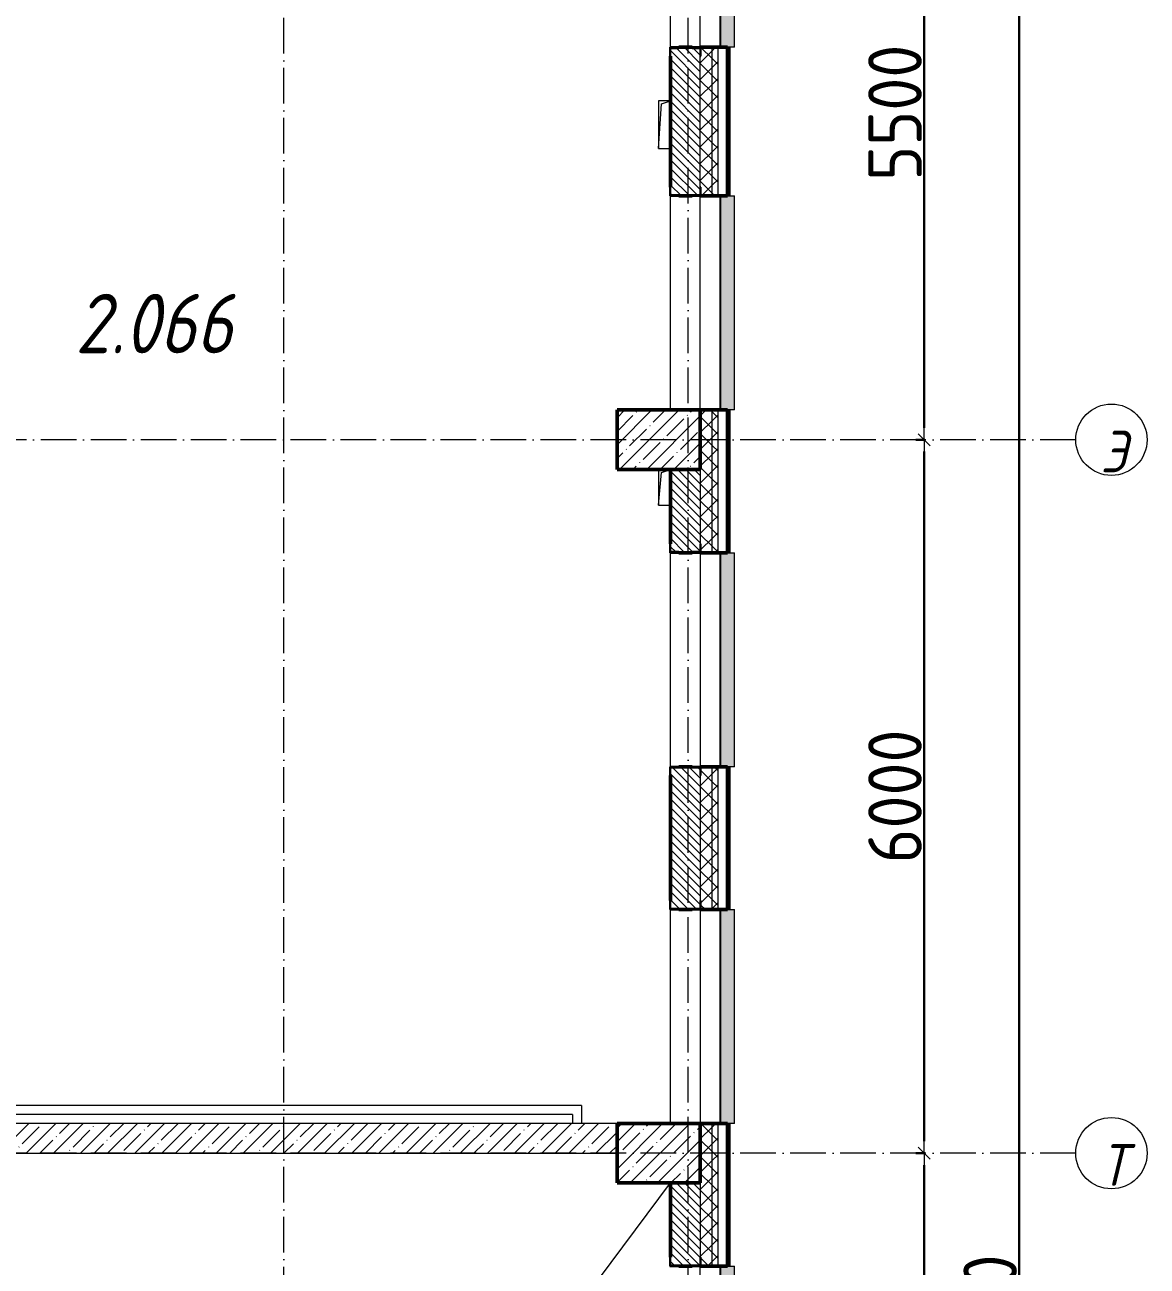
# Model space of a CAD drawing. Header units: millimetres. Extents: x -17017 to 628417, y -109036 to 199237.
# Drawn here: x 61131 to 70567, y 95245 to 105684 of the extents above; entities that cross this region are included whole.
import ezdxf

# ---------------------------------------------------------------- set-up
doc = ezdxf.new("R2010")
doc.units = ezdxf.units.MM
doc.linetypes.add('50_200_ШТРИХ_1Т_ш5_п1_п1_', pattern=[700, 500, -100, 0, -100])
for name, color, linetype, lineweight in [('3.1) ЖБ окна 1.2 м', 102, 'Continuous', 30), ('A-____-____-DIMS', 7, 'Continuous', 9), ('A-DETL-____-OTLN-4', 7, 'Continuous', 18), ('A-GENM-____-MCUT', 7, 'Continuous', 25), ('A-GENM-____-OTLN', 7, 'Continuous', 9), ('A-GENM-____-OTLN-1', 7, 'Continuous', 25), ('A-GLAZ-____-OTLN', 7, 'Continuous', 9), ('A-WALL-____-MCUT-1', 7, 'Continuous', 9), ('A-WALL-____-MCUT-2', 7, 'Continuous', 50), ('A-WALL-____-MCUT-3', 7, 'Continuous', 9), ('A-WALL-____-OTLN', 7, 'Continuous', 9), ('A-WALL-____-PATT-1', 7, 'Continuous', 9), ('A-WALL-FNSH-MCUT-1', 7, 'Continuous', 9), ('S-COLS-____-MCUT', 7, 'Continuous', 50), ('S-COLS-____-OTLN', 7, 'Continuous', 9), ('S-GRID-____-IDEN', 7, 'Continuous', 9), ('S-GRID-____-OTLN-1', 7, '50_200_ШТРИХ_1Т_ш5_п1_п1_', 9), ('Марки помещений', 7, 'Continuous', 9)]:
    doc.layers.add(name, color=color, linetype=linetype, lineweight=lineweight)
doc.layers.add('A-GLAZ-____-OTLN-1', color=7, linetype='Continuous', lineweight=9, true_color=0xc0c0c0)
doc.styles.add('ISOCPEUR_I', font='isocpeui.ttf', dxfattribs={"width": 0.9, "height": 2.5})
doc.styles.add('ISOCPEUR_I_3', font='isocpeui.ttf', dxfattribs={"width": 0.85, "height": 2.2})
doc.styles.add('СПДС', font='isocpeur.ttf', dxfattribs={"width": 0.9})
doc.dimstyles.new('Размера А3', dxfattribs={"dimtxt": 200, "dimasz": 100, "dimexe": 70, "dimexo": 100, "dimgap": 20, "dimtad": 1, "dimdec": 0, "dimrnd": 10, "dimzin": 0, "dimdsep": 46, "dimtxsty": 'СПДС', "dimblk": 'ARROWHEAD_6', "dimcen": 1, "dimclrd": 256, "dimclre": 256, "dimclrt": 256, "dimazin": 0, "dimtfac": 1, "dimtdec": 0, "dimtmove": 2, "dimatfit": 3, "dimfxl": 1, "dimtolj": 1, "dimtzin": 0, "dimarcsym": 0})
pattern_1 = [(135, (43259.71, 63713.66), (-35.35534, -35.35534), [])]
pattern_2 = [(45, (43259.71, 63713.66), (-85.53659, 85.53659), []), (45, (43316.74, 63713.66), (-85.53659, 85.53659), [])]
pattern_3 = [(45, (43259.71, 63713.66), (-70.71068, 70.71068), []), (135, (43259.71, 63713.66), (-70.71068, -70.71068), [])]

# ---------------------------------------------------------------- blocks, each defined once
blk = doc.blocks.new('BSC_Колонна _Прямоугольная - 500х700-25976089-АР1_План отверстий 2 этажа в осях 1-64_А-ГГ')
at = {"layer": 'S-COLS-____-OTLN'}
h = blk.add_hatch(dxfattribs=at)
h.set_pattern_fill('FP_27', color=256, style=0, pattern_type=2)
h.set_pattern_definition([(315, (-32481.04, 23200), (114.04925, 114.04925), []), (315, (-32481.04, 23085.95), (114.04925, 114.04925), [201.613, -40.323, 3.353, -36.97])])
h.paths.add_polyline_path([(-250, 350), (-250, -350), (250, -350), (250, 350)], flags=0)
at = {"layer": 'S-COLS-____-MCUT'}
for p, q in [((250, 350), (-250, 350)), ((-250, 350), (-250, -350)), ((250, -350), (250, 350)), ((-250, -350), (250, -350))]:
    blk.add_line(p, q, dxfattribs=at)
blk = doc.blocks.new('BSC_Колонна _Прямоугольная - 500х700-V3-АР1_План отверстий 2 этажа в осях 1-64_А-ГГ')
at = {"layer": 'S-COLS-____-OTLN'}
h = blk.add_hatch(dxfattribs=at)
h.set_pattern_fill('FP_29', color=256, style=0, pattern_type=2)
h.set_pattern_definition([(315, (-38481.04, 23200), (114.04925, 114.04925), []), (315, (-38481.04, 23085.95), (114.04925, 114.04925), [201.613, -40.323, 3.353, -36.97])])
h.paths.add_polyline_path([(-250, 237), (-250, -350), (250, -350), (250, 350), (-250, 350)], flags=0)
at = {"layer": 'S-COLS-____-MCUT'}
for p, q in [((250, 350), (-250, 350)), ((-250, 350), (-250, -350)), ((250, -350), (250, 350)), ((-250, -350), (250, -350))]:
    blk.add_line(p, q, dxfattribs=at)
blk = doc.blocks.new('Фахверк_СКБ_Уголок - 250_2700-27497298-АР1_План отверстий 2 этажа в осях 1-64_А-ГГ')
at = {"layer": 'A-GENM-____-MCUT'}
for p, q in [((200, 181), (125, 181)), ((125, 181), (125, 106)), ((125, 106), (131, 106)), ((131, 106), (131, 175)), ((131, 175), (200, 175)), ((200, 175), (200, 181)), ((131, -6), (125, -6)), ((125, -6), (125, -81)), ((125, -81), (200, -81)), ((131, -75), (131, -6)), ((200, -75), (131, -75)), ((200, -81), (200, -75))]:
    blk.add_line(p, q, dxfattribs=at)
blk = doc.blocks.new('AR_Отверстие прямоугольное _в плите_ - AR_Отверстие прямоугольное _в плите_-30510814-АР1_План отверстий 2 этажа в осях 1-64_А-ГГ')
at = {"layer": 'A-GENM-____-OTLN'}
for p, q in [((-50, 150), (-50, -150)), ((-50, -150), (-25, 125)), ((-25, 125), (50, 150)), ((-50, -150), (50, -150))]:
    blk.add_line(p, q, dxfattribs=at)
blk = doc.blocks.new('AR_Отверстие прямоугольное _в плите_ - AR_Отверстие прямоугольное _в плите_-30510902-АР1_План отверстий 2 этажа в осях 1-64_А-ГГ')
at = {"layer": 'A-GENM-____-OTLN'}
for p, q in [((50, 200), (-50, 200)), ((-50, 200), (-50, -200)), ((-50, -200), (-25, 175)), ((-25, 175), (50, 200)), ((-50, -200), (50, -200))]:
    blk.add_line(p, q, dxfattribs=at)
blk = doc.blocks.new('Отлив_СКБ - Отлив витража_120_НВФ-V194-АР1_План отверстий 2 этажа в осях 1-64_А-ГГ')
at = {"layer": 'A-GLAZ-____-OTLN-1'}
for points in [[(1800, -2), (1800, 0), (0, 0), (0, -2), (1544, -2)], [(1544, -120), (1800, -120), (1800, -2), (0, -2), (0, -120)]]:
    blk.add_hatch(color=256, dxfattribs=at).paths.add_polyline_path(points, flags=0)
at = {"layer": 'A-GLAZ-____-OTLN'}
for p, q in [((0, 0), (1800, 0)), ((1800, -2), (0, -2)), ((0, -120), (0, -83)), ((1800, -83), (1800, -120)), ((0, -120), (1800, -120))]:
    blk.add_line(p, q, dxfattribs=at)
blk = doc.blocks.new('Ось сетки - Круг_Ø6_00__ISO-2_5_0_9K_-25732049-АР1_План отверстий 2 этажа в осях 1-64_А-ГГ')
at = {"layer": 'S-GRID-____-IDEN'}
blk.add_circle((0, 0), 3, dxfattribs=at)
blk = doc.blocks.new('ARROWHEAD_6')
at = {"color": 0, "linetype": 'Continuous'}
for p, q in [((0, 0), (-1, 0)), ((-0.5, -0.5), (0.5, 0.5))]:
    blk.add_line(p, q, dxfattribs=at)
blk = doc.blocks.new('*D2708')
at = {"layer": 'A-____-____-DIMS', "lineweight": -2, "transparency": 16777216}
for p, q in [((9847, 502997), (9771, 502997)), ((9841, 502897), (9841, 497597)), ((9847, 497497), (9771, 497497))]:
    blk.add_line(p, q, dxfattribs=at)
at = {"layer": 'Defpoints', "color": 0, "transparency": 16777216}
for p in [(9947, 502997), (9841, 497497), (9947, 497497)]:
    blk.add_point(p, dxfattribs=at)
at = {"layer": 'A-____-____-DIMS', "lineweight": -2, "transparency": 16777216, "xscale": 100, "yscale": 100, "zscale": 100}
for p, rotation in [((9841, 502997), 90), ((9841, 497497), 270)]:
    blk.add_blockref('ARROWHEAD_6', p, dxfattribs=dict(at, rotation=rotation))
at = {"layer": 'A-____-____-DIMS', "transparency": 16777216, "insert": (9596, 500247), "char_height": 450, "attachment_point": 5, "rotation": 90, "style": 'СПДС'}
blk.add_mtext('\\A1;5500', dxfattribs=at)
blk = doc.blocks.new('*D2709')
at = {"layer": 'A-____-____-DIMS', "lineweight": -2, "transparency": 16777216}
for p, q in [((9847, 497497), (9771, 497497)), ((9841, 497397), (9841, 491597)), ((9847, 491497), (9771, 491497))]:
    blk.add_line(p, q, dxfattribs=at)
at = {"layer": 'Defpoints', "color": 0, "transparency": 16777216}
for p in [(9947, 497497), (9841, 491497), (9947, 491497)]:
    blk.add_point(p, dxfattribs=at)
at = {"layer": 'A-____-____-DIMS', "lineweight": -2, "transparency": 16777216, "xscale": 100, "yscale": 100, "zscale": 100}
for p, rotation in [((9841, 497497), 90), ((9841, 491497), 270)]:
    blk.add_blockref('ARROWHEAD_6', p, dxfattribs=dict(at, rotation=rotation))
at = {"layer": 'A-____-____-DIMS', "transparency": 16777216, "insert": (9596, 494497), "char_height": 450, "attachment_point": 5, "rotation": 90, "style": 'СПДС'}
blk.add_mtext('\\A1;6000', dxfattribs=at)
blk = doc.blocks.new('*D2710')
at = {"layer": 'A-____-____-DIMS', "lineweight": -2, "transparency": 16777216}
for p, q in [((9847, 491497), (9771, 491497)), ((9841, 491397), (9841, 485597)), ((9847, 485497), (9771, 485497))]:
    blk.add_line(p, q, dxfattribs=at)
at = {"layer": 'Defpoints', "color": 0, "transparency": 16777216}
for p in [(9947, 491497), (9841, 485497), (9947, 485497)]:
    blk.add_point(p, dxfattribs=at)
at = {"layer": 'A-____-____-DIMS', "lineweight": -2, "transparency": 16777216, "xscale": 100, "yscale": 100, "zscale": 100}
for p, rotation in [((9841, 491497), 90), ((9841, 485497), 270)]:
    blk.add_blockref('ARROWHEAD_6', p, dxfattribs=dict(at, rotation=rotation))
at = {"layer": 'A-____-____-DIMS', "transparency": 16777216, "insert": (9596, 488497), "char_height": 450, "attachment_point": 5, "rotation": 90, "style": 'СПДС'}
blk.add_mtext('\\A1;6000', dxfattribs=at)
blk = doc.blocks.new('*D2716')
at = {"layer": 'A-____-____-DIMS', "lineweight": -2, "transparency": 16777216}
for p, q in [((10635, 506647), (10711, 506647)), ((10641, 473297), (10641, 506547)), ((10635, 473197), (10711, 473197))]:
    blk.add_line(p, q, dxfattribs=at)
at = {"layer": 'Defpoints', "color": 0, "transparency": 16777216}
for p in [(10535, 506647), (10641, 506647), (10535, 473197)]:
    blk.add_point(p, dxfattribs=at)
at = {"layer": 'A-____-____-DIMS', "lineweight": -2, "transparency": 16777216, "xscale": 100, "yscale": 100, "zscale": 100}
for p, rotation in [((10641, 506647), 90), ((10641, 473197), 270)]:
    blk.add_blockref('ARROWHEAD_6', p, dxfattribs=dict(at, rotation=rotation))
at = {"layer": 'A-____-____-DIMS', "transparency": 16777216, "insert": (10396, 489922), "char_height": 450, "attachment_point": 5, "rotation": 90, "style": 'СПДС'}
blk.add_mtext('\\A1;33450', dxfattribs=at)
blk = doc.blocks.new('2этаж')
at = {"layer": 'S-GRID-____-OTLN-1', "color": 251, "ltscale": 0.6, "true_color": 0x636466}
for p, q in [((4458.3, 454533.3), (4458.3, 508896.9)), ((7858.3, 454533.3), (7858.3, 508896.9)), ((11116.1, 497497), (-20260.4, 497497)), ((11116.1, 491497), (-20260.4, 491497))]:
    blk.add_line(p, q, dxfattribs=at)
at = {"layer": 'S-GRID-____-IDEN', "char_height": 350, "width": 223.671, "attachment_point": 1, "style": 'ISOCPEUR_I'}
for s, insert in [('\\fISOCPEUR|b0|i1|c204|p34|;\\W.9;Э', (11323.3, 497573.1)), ('\\fISOCPEUR|b0|i1|c204|p34|;\\W.9;Т', (11323.3, 491573.1))]:
    blk.add_mtext(s, dxfattribs=dict(at, insert=insert))
at = {"layer": 'A-____-____-DIMS'}
for base, p1, p2, picture, middle in [((10640.9, 506647), (10534.8, 473197), (10534.8, 506647), '*D2716', (10395.9, 489922)), ((9840.9, 497497), (9946.9, 502997), (9946.9, 497497), '*D2708', (9595.9, 500247)), ((9840.9, 491497), (9946.9, 497497), (9946.9, 491497), '*D2709', (9595.9, 494497)), ((9840.9, 485497), (9946.9, 491497), (9946.9, 485497), '*D2710', (9595.9, 488497))]:
    dim = blk.add_linear_dim(base=base, p1=p1, p2=p2, angle=90, dimstyle='Размера А3', override={"dimtxt": 450}, dxfattribs=at)
    dim.commit()
    dim.dimension.update_dxf_attribs({"geometry": picture, "text_midpoint": middle})

msp = doc.modelspace()

# ---------------------------------------------------------------- hatches: boundary and pattern name
at = {"layer": 'A-WALL-____-PATT-1'}
h = msp.add_hatch(dxfattribs=at)
h.set_pattern_fill('FP_3', color=256, style=0, pattern_type=2)
h.set_pattern_definition(pattern_2)
h.paths.add_polyline_path([(67060, 105265), (67060, 105495), (67040, 105495), (67040, 105265)], flags=0)
h.paths.add_polyline_path([(67060, 107295), (67060, 111695), (67040, 111695), (67040, 107295)], flags=0)
h = msp.add_hatch(dxfattribs=at)
h.set_pattern_fill('FP_1', color=256, style=0, pattern_type=2)
h.set_pattern_definition(pattern_3)
h.paths.add_polyline_path([(66960, 73245), (66960, 75445), (66910, 75445), (66910, 73245)], flags=0)
h.paths.add_polyline_path([(66910, 77245), (66960, 77245), (66960, 78445), (66910, 78445), (66910, 78209)], flags=0)
h.paths.add_polyline_path([(66910, 80245), (66960, 80245), (66960, 81445), (66910, 81445)], flags=0)
h.paths.add_polyline_path([(66960, 83245), (66960, 84445), (66910, 84445), (66910, 83245)], flags=0)
h.paths.add_polyline_path([(66960, 86245), (66960, 87445), (66910, 87445), (66910, 86245)], flags=0)
h.paths.add_polyline_path([(66960, 89245), (66960, 90445), (66910, 90445), (66910, 89245)], flags=0)
h.paths.add_polyline_path([(66960, 92245), (66960, 93445), (66910, 93445), (66910, 92245)], flags=0)
h.paths.add_polyline_path([(66960, 95245), (66960, 96445), (66910, 96445), (66910, 95245)], flags=0)
h.paths.add_polyline_path([(66960, 98245), (66960, 99445), (66910, 99445), (66910, 98245)], flags=0)
h.paths.add_polyline_path([(66960, 101245), (66960, 102445), (66910, 102445), (66910, 101245)], flags=0)
h.paths.add_polyline_path([(66960, 104245), (66960, 105495), (66910, 105495), (66910, 104245)], flags=0)
h.paths.add_polyline_path([(66960, 107295), (66960, 111545), (66910, 111545), (66910, 107295)], flags=0)
h = msp.add_hatch(dxfattribs=at)
h.set_pattern_fill('FP_1', color=256, style=0, pattern_type=2)
h.set_pattern_definition(pattern_3)
h.paths.add_polyline_path([(66910, 73245), (66910, 75445), (66816, 75445), (66816, 75370), (66810, 75370), (66810, 73245)], flags=0)
h.paths.add_polyline_path([(66816, 77245), (66910, 77245), (66910, 78445), (66816, 78445), (66816, 78370), (66810, 78370), (66810, 77320), (66816, 77320), (66816, 77251)], flags=0)
h.paths.add_polyline_path([(66910, 80245), (66910, 81445), (66810, 81445), (66810, 80320), (66816, 80320), (66816, 80245)], flags=0)
h.paths.add_polyline_path([(66910, 83245), (66910, 84445), (66816, 84445), (66816, 84370), (66810, 84370), (66810, 83320), (66816, 83320), (66816, 83245)], flags=0)
h.paths.add_polyline_path([(66810, 86245), (66910, 86245), (66910, 87445), (66816, 87445), (66816, 87370), (66810, 87370), (66810, 86745)], flags=0)
h.paths.add_polyline_path([(66816, 89245), (66910, 89245), (66910, 90445), (66810, 90445), (66810, 89320), (66816, 89320), (66816, 89251)], flags=0)
h.paths.add_polyline_path([(66910, 92245), (66910, 93445), (66816, 93445), (66816, 93370), (66810, 93370), (66810, 92320), (66816, 92320), (66816, 92245)], flags=0)
h.paths.add_polyline_path([(66910, 95245), (66910, 96445), (66810, 96445), (66810, 95320), (66816, 95320), (66816, 95245)], flags=0)
h.paths.add_polyline_path([(66816, 98245), (66910, 98245), (66910, 99445), (66816, 99445), (66816, 99370), (66810, 99370), (66810, 98320), (66816, 98320), (66816, 98251)], flags=0)
h.paths.add_polyline_path([(66816, 101245), (66910, 101245), (66910, 102445), (66810, 102445), (66810, 101320), (66816, 101320), (66816, 101251)], flags=0)
h.paths.add_polyline_path([(66910, 104245), (66910, 105495), (66816, 105495), (66816, 105420), (66810, 105420), (66810, 104320), (66816, 104320), (66816, 104245)], flags=0)
h.paths.add_polyline_path([(66910, 107295), (66910, 111445), (66810, 111445), (66810, 107295)], flags=0)
h = msp.add_hatch(dxfattribs=at)
h.set_pattern_fill('FP_6', color=256, style=0, pattern_type=2)
h.set_pattern_definition(pattern_1)
h.paths.add_polyline_path([(66629, 104245), (66741, 104245), (66741, 104251), (66810, 104251), (66810, 105489), (66741, 105489), (66741, 105495), (66629, 105495), (66629, 105489), (66560, 105489), (66560, 104251), (66629, 104251)], flags=0)
h = msp.add_hatch(dxfattribs=at)
h.set_pattern_fill('FP_3', color=256, style=0, pattern_type=2)
h.set_pattern_definition(pattern_2)
h.paths.add_polyline_path([(67060, 73435), (67060, 75445), (67040, 75445), (67040, 73435)], flags=0)
h.paths.add_polyline_path([(67060, 77245), (67060, 78445), (67040, 78445), (67040, 77245)], flags=0)
h.paths.add_polyline_path([(67060, 80245), (67060, 81445), (67040, 81445), (67040, 80245)], flags=0)
h.paths.add_polyline_path([(67060, 83245), (67060, 84445), (67040, 84445), (67040, 83245)], flags=0)
h.paths.add_polyline_path([(67060, 86245), (67060, 87445), (67040, 87445), (67040, 86245)], flags=0)
h.paths.add_polyline_path([(67060, 89245), (67060, 90445), (67040, 90445), (67040, 89245)], flags=0)
h.paths.add_polyline_path([(67060, 92245), (67060, 93445), (67040, 93445), (67040, 92245)], flags=0)
h.paths.add_polyline_path([(67060, 95245), (67060, 96445), (67040, 96445), (67040, 95245)], flags=0)
h.paths.add_polyline_path([(67040, 98245), (67060, 98245), (67060, 99445), (67040, 99445), (67040, 98849)], flags=0)
h.paths.add_polyline_path([(67060, 101245), (67060, 102445), (67040, 102445), (67040, 101245)], flags=0)
h.paths.add_polyline_path([(67060, 104245), (67060, 105265), (67040, 105265), (67040, 104245)], flags=0)
h = msp.add_hatch(dxfattribs=at)
h.set_pattern_fill('FP_6', color=256, style=0, pattern_type=2)
h.set_pattern_definition(pattern_1)
h.paths.add_polyline_path([(66741, 98245), (66741, 98251), (66810, 98251), (66810, 99439), (66741, 99439), (66741, 99445), (66629, 99445), (66629, 99439), (66560, 99439), (66560, 98251), (66629, 98251), (66629, 98245)], flags=0)
h.paths.add_polyline_path([(66741, 101245), (66741, 101251), (66810, 101251), (66810, 101945), (66560, 101945), (66560, 101251), (66629, 101251), (66629, 101245)], flags=0)
h = msp.add_hatch(dxfattribs=at)
h.set_pattern_fill('FP_25', color=256, style=0, pattern_type=2)
h.set_pattern_definition([(45, (43259.71, 63713.66), (-114.04925, 114.04925), []), (45, (43373.76, 63713.66), (-114.04925, 114.04925), [201.612, -40.322, 3.353, -36.97])])
h.paths.add_polyline_path([(66110, 96195), (66110, 96445), (57860, 96445), (57860, 96195), (64456, 96195)], flags=0)
h = msp.add_hatch(dxfattribs=at)
h.set_pattern_fill('FP_6', color=256, style=0, pattern_type=2)
h.set_pattern_definition(pattern_1)
h.paths.add_polyline_path([(66741, 92245), (66741, 92251), (66810, 92251), (66810, 93439), (66741, 93439), (66741, 93445), (66629, 93445), (66629, 93439), (66560, 93439), (66560, 92251), (66629, 92251), (66629, 92245)], flags=0)
h.paths.add_polyline_path([(66741, 95245), (66741, 95251), (66810, 95251), (66810, 95945), (66560, 95945), (66560, 95251), (66629, 95251), (66629, 95245)], flags=0)

# ---------------------------------------------------------------- linework, layer by layer
at = {"layer": 'A-DETL-____-OTLN-4'}
for p, q in [((65810, 96595), (58060, 96595)), ((65810, 96595), (65810, 96445)), ((65735, 96520), (58060, 96520)), ((65735, 96520), (65735, 96445)), ((53360, 78295), (66560, 95945))]:
    msp.add_line(p, q, dxfattribs=at)
at = {"layer": 'A-WALL-____-MCUT-1'}
for p, q in [((66110, 96445), (57860, 96445)), ((57860, 96195), (66110, 96195))]:
    msp.add_line(p, q, dxfattribs=at)
at = {"layer": 'A-WALL-____-MCUT-2'}
for p, q in [((66741, 105495), (66629, 105495)), ((67040, 105495), (66816, 105495)), ((67040, 104245), (67040, 105495)), ((66560, 105420), (66560, 104320)), ((66629, 104245), (66741, 104245)), ((66816, 104245), (67040, 104245)), ((67040, 102445), (66810, 102445)), ((67040, 101245), (67040, 102445)), ((66560, 101945), (66560, 101320)), ((66629, 101245), (66741, 101245)), ((66816, 101245), (67040, 101245)), ((66741, 99445), (66629, 99445)), ((67040, 99445), (66816, 99445)), ((67040, 98245), (67040, 99445)), ((66560, 99370), (66560, 98320)), ((66629, 98245), (66741, 98245)), ((66816, 98245), (67040, 98245)), ((67040, 96445), (66810, 96445)), ((67040, 95245), (67040, 96445)), ((66560, 95945), (66560, 95320)), ((66629, 95245), (66741, 95245)), ((66816, 95245), (67040, 95245))]:
    msp.add_line(p, q, dxfattribs=at)
at = {"layer": 'A-WALL-____-MCUT-3'}
for p, q in [((66910, 104245), (66910, 105495)), ((66960, 104245), (66960, 105495)), ((66810, 104320), (66810, 105420)), ((66910, 101245), (66910, 102445)), ((66960, 101245), (66960, 102445)), ((66810, 101945), (66810, 101320)), ((66910, 98245), (66910, 99445)), ((66960, 98245), (66960, 99445)), ((66810, 99370), (66810, 98320)), ((66910, 95245), (66910, 96445)), ((66960, 95245), (66960, 96445)), ((66810, 95945), (66810, 95320))]:
    msp.add_line(p, q, dxfattribs=at)
at = {"layer": 'A-WALL-____-OTLN'}
for p, q in [((66560, 105495), (66560, 107295)), ((66810, 105495), (66810, 107295)), ((66560, 102445), (66560, 104245)), ((66810, 102445), (66810, 104245)), ((66560, 99445), (66560, 101245)), ((66810, 101245), (66810, 99445)), ((66560, 96445), (66560, 98245)), ((66810, 98245), (66810, 96445)), ((66810, 93445), (66810, 95245))]:
    msp.add_line(p, q, dxfattribs=at)
at = {"layer": 'A-WALL-FNSH-MCUT-1'}
for p, q in [((67060, 105495), (67040, 105495)), ((67060, 104245), (67060, 105495)), ((67040, 104245), (67060, 104245)), ((67060, 102445), (67040, 102445)), ((67060, 101245), (67060, 102445)), ((67040, 101245), (67060, 101245)), ((67060, 99445), (67040, 99445)), ((67060, 98245), (67060, 99445)), ((67040, 98245), (67060, 98245)), ((67060, 96445), (67040, 96445)), ((67060, 95245), (67060, 96445)), ((67040, 95245), (67060, 95245))]:
    msp.add_line(p, q, dxfattribs=at)

# ---------------------------------------------------------------- block references
at = {"layer": '3.1) ЖБ окна 1.2 м'}
msp.add_blockref('2этаж', (58851, -395302), dxfattribs=at)
at = {"layer": 'A-GENM-____-OTLN'}
for name, p in [('AR_Отверстие прямоугольное _в плите_ - AR_Отверстие прямоугольное _в плите_-30510902-АР1_План отверстий 2 этажа в осях 1-64_А-ГГ', (66510, 104845)), ('AR_Отверстие прямоугольное _в плите_ - AR_Отверстие прямоугольное _в плите_-30510814-АР1_План отверстий 2 этажа в осях 1-64_А-ГГ', (66510, 101795))]:
    msp.add_blockref(name, p, dxfattribs=at)
at = {"layer": 'A-GENM-____-OTLN-1'}
for p, rotation in [((66635, 105620), 269.9999999999999), ((66735, 104120), 89.99999999999991), ((66735, 101120), 89.99999999999991), ((66635, 99570), 269.9999999999999), ((66735, 98120), 89.99999999999991), ((66735, 95120), 89.99999999999991)]:
    msp.add_blockref('Фахверк_СКБ_Уголок - 250_2700-27497298-АР1_План отверстий 2 этажа в осях 1-64_А-ГГ', p, dxfattribs=dict(at, rotation=rotation))
at = {"layer": 'A-GLAZ-____-OTLN', "rotation": 90}
for p in [(66977, 105495), (66977, 102445), (66977, 99445), (66977, 96445), (66977, 93445)]:
    msp.add_blockref('Отлив_СКБ - Отлив витража_120_НВФ-V194-АР1_План отверстий 2 этажа в осях 1-64_А-ГГ', p, dxfattribs=at)
at = {"layer": 'S-COLS-____-OTLN', "rotation": 89.9999999999999}
for name, p in [('BSC_Колонна _Прямоугольная - 500х700-V3-АР1_План отверстий 2 этажа в осях 1-64_А-ГГ', (66460, 102195)), ('BSC_Колонна _Прямоугольная - 500х700-25976089-АР1_План отверстий 2 этажа в осях 1-64_А-ГГ', (66460, 96195))]:
    msp.add_blockref(name, p, dxfattribs=at)
at = {"layer": 'S-GRID-____-IDEN', "xscale": 99.99999999999993, "yscale": 99.99999999999993, "zscale": 99.99999999999993}
for p, rotation in [((70267, 102195), 89.99999999999982), ((70267, 96195), 89.9999999999998)]:
    msp.add_blockref('Ось сетки - Круг_Ø6_00__ISO-2_5_0_9K_-25732049-АР1_План отверстий 2 этажа в осях 1-64_А-ГГ', p, dxfattribs=dict(at, rotation=rotation))

# ---------------------------------------------------------------- texts
at = {"layer": 'Марки помещений', "insert": (61555, 103422), "char_height": 500, "width": 785.65, "attachment_point": 1, "style": 'ISOCPEUR_I_3'}
msp.add_mtext('2.066', dxfattribs=at)

doc.saveas('drawing.dxf')
